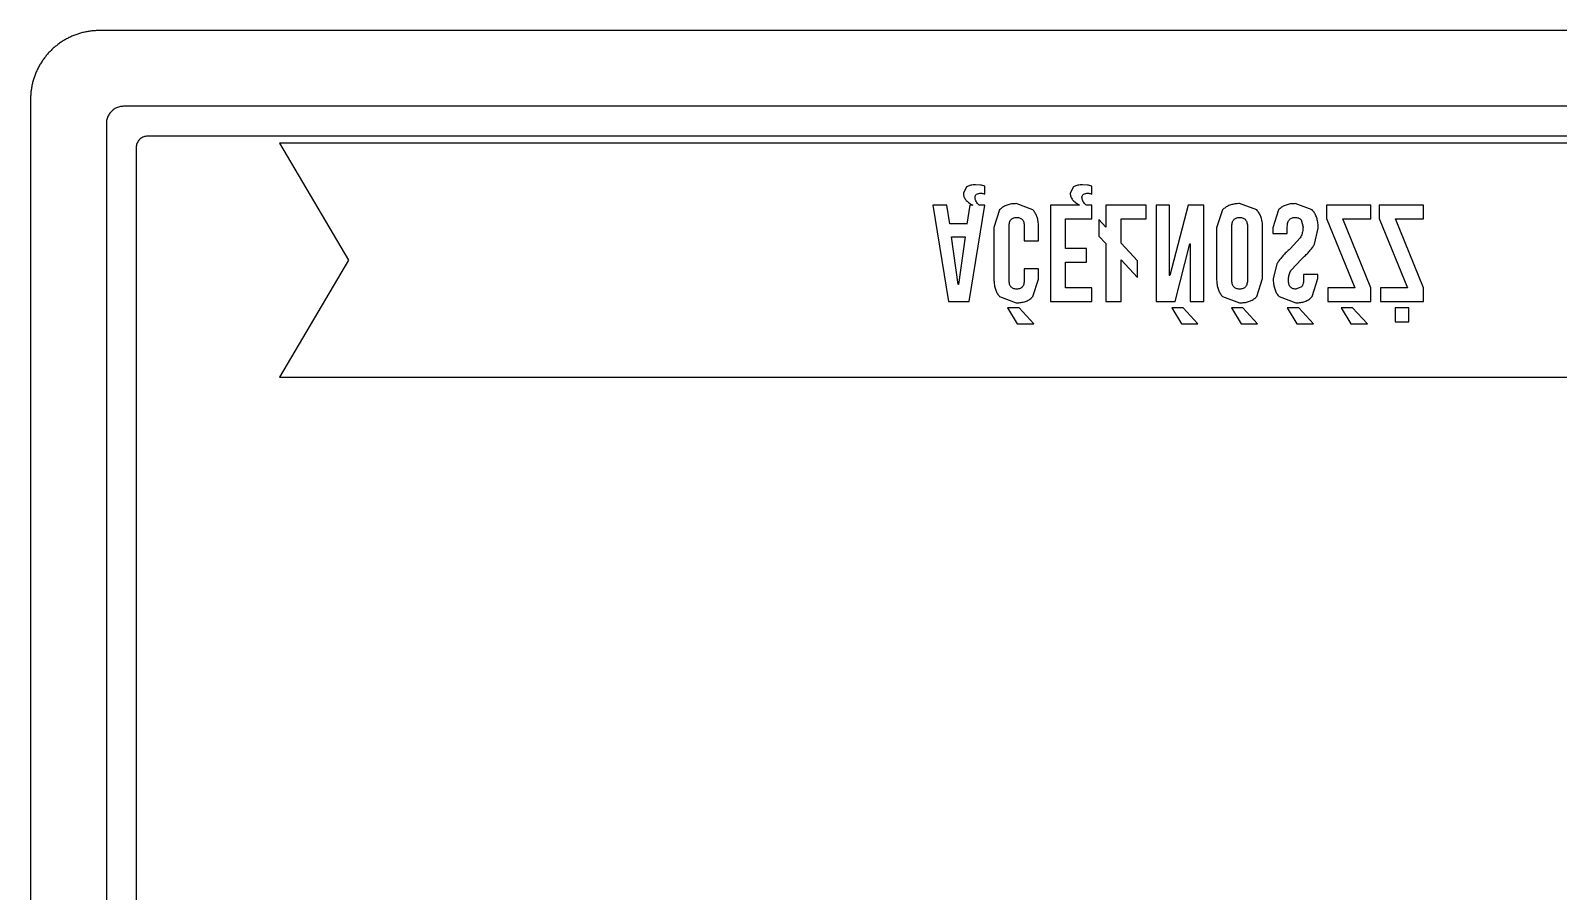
# Model space of a CAD drawing. Header units: millimetres. Extents: x 0 to 200, y 0 to 150.
# Drawn here: x 0 to 133.1, y 75 to 150 of the extents above; entities that cross this region are included whole.
import ezdxf

# ---------------------------------------------------------------- set-up
doc = ezdxf.new("R2010")
doc.units = ezdxf.units.MM
for name, color, linetype, lineweight in [('CUT_OUTER', 1, 'CONTINUOUS', 25), ('ENGRAVE_FILL', 8, 'CONTINUOUS', 25), ('ENGRAVE_VECTOR', 7, 'CONTINUOUS', 25)]:
    doc.layers.add(name, color=color, linetype=linetype, lineweight=lineweight)

msp = doc.modelspace()

# ---------------------------------------------------------------- linework, layer by layer
at = {"layer": 'CUT_OUTER'}
msp.add_lwpolyline([(194, 150), (6, 150), (5.905487, 149.999271), (5.811326, 149.997091), (5.717529, 149.99347), (5.624105, 149.98842), (5.531066, 149.98195), (5.438422, 149.974072), (5.346183, 149.964796), (5.254361, 149.954134), (5.162966, 149.942094), (5.072009, 149.928689), (4.9815, 149.913929), (4.891451, 149.897825), (4.801871, 149.880386), (4.712772, 149.861625), (4.624163, 149.841551), (4.536057, 149.820175), (4.448463, 149.797509), (4.361392, 149.773561), (4.274854, 149.748345), (4.188862, 149.721868), (4.103424, 149.694144), (4.018552, 149.665182), (3.934257, 149.634992), (3.850548, 149.603587), (3.767438, 149.570975), (3.684935, 149.537168), (3.603052, 149.502177), (3.521799, 149.466012), (3.441186, 149.428684), (3.361224, 149.390204), (3.281924, 149.350582), (3.203297, 149.309829), (3.125352, 149.267955), (3.048102, 149.224971), (2.971556, 149.180889), (2.895724, 149.135718), (2.820619, 149.089469), (2.74625, 149.042153), (2.672628, 148.993781), (2.599764, 148.944363), (2.527669, 148.89391), (2.456352, 148.842432), (2.385825, 148.789941), (2.316099, 148.736446), (2.247184, 148.681959), (2.17909, 148.62649), (2.111829, 148.570051), (2.045411, 148.51265), (1.979847, 148.4543), (1.915147, 148.395011), (1.851323, 148.334794), (1.788384, 148.273658), (1.726342, 148.211616), (1.665206, 148.148677), (1.604989, 148.084853), (1.5457, 148.020153), (1.48735, 147.954589), (1.429949, 147.888171), (1.37351, 147.82091), (1.318041, 147.752816), (1.263554, 147.683901), (1.210059, 147.614175), (1.157568, 147.543648), (1.10609, 147.472331), (1.055637, 147.400236), (1.006219, 147.327372), (0.957847, 147.25375), (0.910531, 147.179381), (0.864282, 147.104276), (0.819111, 147.028444), (0.775029, 146.951898), (0.732045, 146.874648), (0.690171, 146.796703), (0.649418, 146.718076), (0.609796, 146.638776), (0.571316, 146.558814), (0.533988, 146.478201), (0.497823, 146.396948), (0.462832, 146.315065), (0.429025, 146.232562), (0.396413, 146.149452), (0.365008, 146.065743), (0.334818, 145.981448), (0.305856, 145.896576), (0.278132, 145.811138), (0.251655, 145.725146), (0.226439, 145.638608), (0.202491, 145.551537), (0.179825, 145.463943), (0.158449, 145.375837), (0.138375, 145.287228), (0.119614, 145.198129), (0.102175, 145.108549), (0.086071, 145.0185), (0.071311, 144.927991), (0.057906, 144.837034), (0.045866, 144.745639), (0.035204, 144.653817), (0.025928, 144.561578), (0.01805, 144.468934), (0.01158, 144.375895), (0.00653, 144.282471), (0.002909, 144.188674), (0.000729, 144.094513), (0, 144), (0, 6)], dxfattribs=at)
at = {"layer": 'ENGRAVE_FILL'}
for points in [[(82.672, 135.832), (82.762375, 135.830125), (82.8415, 135.8245), (82.909375, 135.815125), (82.966, 135.802), (83.104, 135.76), (83.104, 136.432), (83.003875, 136.47025), (82.9075, 136.501), (82.814875, 136.52425), (82.726, 136.54), (82.288, 136.564), (82.181259, 136.56163), (82.079704, 136.554519), (81.983333, 136.542667), (81.892148, 136.526074), (81.806148, 136.504741), (81.725333, 136.478667), (81.649704, 136.447852), (81.579259, 136.412296), (81.514, 136.372), (81.232, 135.82), (81.235188, 135.744297), (81.24475, 135.670187), (81.260688, 135.597672), (81.283, 135.52675), (81.311688, 135.457422), (81.34675, 135.389688), (81.388188, 135.323547), (81.436, 135.259), (81.490188, 135.196047), (81.55075, 135.134688), (81.617688, 135.074922), (81.691, 135.01675), (81.770688, 134.960172), (81.85675, 134.905188), (81.949187, 134.851797), (82.048, 134.8), (81.784, 134.8), (81.544, 133.132), (81.544, 133.156), (80.044, 133.156), (79.804, 134.8), (78.58, 134.8), (79.948, 126.4), (81.736, 126.4), (83.104, 134.8), (82.612, 134.8), (82.536444, 134.867852), (82.469778, 134.938074), (82.412, 135.010667), (82.363111, 135.08563), (82.323111, 135.162963), (82.292, 135.242667), (82.269778, 135.324741), (82.256444, 135.409185), (82.252, 135.496), (82.2595, 135.569875), (82.282, 135.6355), (82.3195, 135.692875), (82.372, 135.742)], [(90.136, 127.6), (90.136, 129.82), (91.948, 129.82), (91.948, 131.02), (90.136, 131.02), (90.136, 133.6), (92.416, 133.6), (92.416, 134.8), (91.924, 134.8), (91.848444, 134.867852), (91.781778, 134.938074), (91.724, 135.010667), (91.675111, 135.08563), (91.635111, 135.162963), (91.604, 135.242667), (91.581778, 135.324741), (91.568444, 135.409185), (91.564, 135.496), (91.5715, 135.569875), (91.594, 135.6355), (91.6315, 135.692875), (91.684, 135.742), (91.984, 135.832), (92.074375, 135.830125), (92.1535, 135.8245), (92.221375, 135.815125), (92.278, 135.802), (92.416, 135.76), (92.416, 136.432), (92.315875, 136.47025), (92.2195, 136.501), (92.126875, 136.52425), (92.038, 136.54), (91.6, 136.564), (91.493259, 136.56163), (91.391704, 136.554519), (91.295333, 136.542667), (91.204148, 136.526074), (91.118148, 136.504741), (91.037333, 136.478667), (90.961704, 136.447852), (90.891259, 136.412296), (90.826, 136.372), (90.544, 135.82), (90.547187, 135.744297), (90.55675, 135.670187), (90.572688, 135.597672), (90.595, 135.52675), (90.623688, 135.457422), (90.65875, 135.389688), (90.700187, 135.323547), (90.748, 135.259), (90.802188, 135.196047), (90.86275, 135.134688), (90.929688, 135.074922), (91.003, 135.01675), (91.082687, 134.960172), (91.16875, 134.905188), (91.261188, 134.851797), (91.36, 134.8), (88.816, 134.8), (88.816, 126.4), (92.416, 126.4), (92.416, 127.6)], [(83.896, 132.856), (83.896, 128.344), (83.897537, 128.236037), (83.902148, 128.130815), (83.909833, 128.028333), (83.920593, 127.928593), (83.934426, 127.831593), (83.951333, 127.737333), (83.971315, 127.645815), (83.99437, 127.557037), (84.0205, 127.471), (84.049704, 127.387704), (84.081981, 127.307148), (84.117333, 127.229333), (84.155759, 127.154259), (84.197259, 127.081926), (84.241833, 127.012333), (84.289481, 126.945481), (84.340204, 126.88137), (84.394, 126.82), (85.84, 126.28), (85.949972, 126.281869), (86.05683, 126.287474), (86.160574, 126.296817), (86.261204, 126.309896), (86.35872, 126.326713), (86.453121, 126.347266), (86.544408, 126.371557), (86.632581, 126.399585), (86.71764, 126.431349), (86.799585, 126.466851), (86.878415, 126.50609), (86.954131, 126.549066), (87.026734, 126.595779), (87.096221, 126.646228), (87.162595, 126.700415), (87.225855, 126.758339), (87.286, 126.82), (87.784, 128.344), (87.784, 129.232), (86.536, 129.232), (86.536, 128.26), (86.533067, 128.159467), (86.524267, 128.065867), (86.5096, 127.9792), (86.489067, 127.899467), (86.462667, 127.826667), (86.4304, 127.7608), (86.392267, 127.701867), (86.348267, 127.649867), (86.2984, 127.6048), (86.242667, 127.566667), (86.181067, 127.535467), (86.1136, 127.5112), (86.040267, 127.493867), (85.961067, 127.483467), (85.876, 127.48), (85.790933, 127.483467), (85.711733, 127.493867), (85.6384, 127.5112), (85.570933, 127.535467), (85.509333, 127.566667), (85.4536, 127.6048), (85.403733, 127.649867), (85.359733, 127.701867), (85.3216, 127.7608), (85.289333, 127.826667), (85.262933, 127.899467), (85.2424, 127.9792), (85.227733, 128.065867), (85.218933, 128.159467), (85.216, 128.26), (85.216, 132.952), (85.218933, 133.050987), (85.227733, 133.143147), (85.2424, 133.22848), (85.262933, 133.306987), (85.289333, 133.378667), (85.3216, 133.44352), (85.359733, 133.501547), (85.403733, 133.552747), (85.4536, 133.59712), (85.509333, 133.634667), (85.570933, 133.665387), (85.6384, 133.68928), (85.711733, 133.706347), (85.790933, 133.716587), (85.876, 133.72), (85.961067, 133.716587), (86.040267, 133.706347), (86.1136, 133.68928), (86.181067, 133.665387), (86.242667, 133.634667), (86.2984, 133.59712), (86.348267, 133.552747), (86.392267, 133.501547), (86.4304, 133.44352), (86.462667, 133.378667), (86.489067, 133.306987), (86.5096, 133.22848), (86.524267, 133.143147), (86.533067, 133.050987), (86.536, 132.952), (86.536, 131.668), (87.784, 131.668), (87.784, 132.856), (87.782463, 132.963963), (87.777852, 133.069185), (87.770167, 133.171667), (87.759407, 133.271407), (87.745574, 133.368407), (87.728667, 133.462667), (87.708685, 133.554185), (87.68563, 133.642963), (87.6595, 133.729), (87.630296, 133.812296), (87.598019, 133.892852), (87.562667, 133.970667), (87.524241, 134.045741), (87.482741, 134.118074), (87.438167, 134.187667), (87.390519, 134.254519), (87.339796, 134.31863), (87.286, 134.38), (85.84, 134.92), (85.730028, 134.918131), (85.62317, 134.912526), (85.519426, 134.903183), (85.418796, 134.890104), (85.32128, 134.873287), (85.226879, 134.852734), (85.135592, 134.828443), (85.047419, 134.800415), (84.96236, 134.768651), (84.880415, 134.733149), (84.801585, 134.69391), (84.725869, 134.650934), (84.653266, 134.604221), (84.583779, 134.553772), (84.517405, 134.499585), (84.454145, 134.441661), (84.394, 134.38)], [(97.144, 133.6), (97.144, 134.8), (93.652, 134.8), (93.652, 132.88), (93.04, 133.54), (93.04, 132.1), (93.652, 131.44), (93.652, 126.4), (94.972, 126.4), (94.972, 130.024), (96.4, 128.5), (96.4, 129.94), (94.972, 131.464), (94.972, 133.6)], [(98.02, 126.4), (99.676, 126.4), (100.96, 131.428), (100.984, 131.428), (100.984, 126.4), (102.16, 126.4), (102.16, 134.8), (100.804, 134.8), (99.22, 128.668), (99.196, 128.668), (99.196, 134.8), (98.02, 134.8)], [(103.288, 132.808), (103.288, 128.392), (103.289593, 128.281407), (103.29437, 128.17363), (103.302333, 128.068667), (103.313481, 127.966519), (103.327815, 127.867185), (103.345333, 127.770667), (103.366037, 127.676963), (103.389926, 127.586074), (103.417, 127.498), (103.447259, 127.412741), (103.480704, 127.330296), (103.517333, 127.250667), (103.557148, 127.173852), (103.600148, 127.099852), (103.646333, 127.028667), (103.695704, 126.960296), (103.748259, 126.894741), (103.804, 126.832), (105.292, 126.28), (105.398593, 126.281704), (105.50237, 126.286815), (105.603333, 126.295333), (105.701481, 126.307259), (105.796815, 126.322593), (105.889333, 126.341333), (105.979037, 126.363481), (106.065926, 126.389037), (106.15, 126.418), (106.231259, 126.45037), (106.309704, 126.486148), (106.385333, 126.525333), (106.458148, 126.567926), (106.528148, 126.613926), (106.595333, 126.663333), (106.659704, 126.716148), (106.721259, 126.77237), (106.78, 126.832), (107.296, 128.392), (107.296, 132.808), (107.294407, 132.918593), (107.28963, 133.02637), (107.281667, 133.131333), (107.270519, 133.233481), (107.256185, 133.332815), (107.238667, 133.429333), (107.217963, 133.523037), (107.194074, 133.613926), (107.167, 133.702), (107.136741, 133.787259), (107.103296, 133.869704), (107.066667, 133.949333), (107.026852, 134.026148), (106.983852, 134.100148), (106.937667, 134.171333), (106.888296, 134.239704), (106.835741, 134.305259), (106.78, 134.368), (105.292, 134.92), (105.185407, 134.918296), (105.08163, 134.913185), (104.980667, 134.904667), (104.882519, 134.892741), (104.787185, 134.877407), (104.694667, 134.858667), (104.604963, 134.836519), (104.518074, 134.810963), (104.434, 134.782), (104.352741, 134.74963), (104.274296, 134.713852), (104.198667, 134.674667), (104.125852, 134.632074), (104.055852, 134.586074), (103.988667, 134.536667), (103.924296, 134.483852), (103.862741, 134.42763), (103.804, 134.368)], [(108.196, 132.808), (108.196, 132.328), (109.444, 132.328), (109.444, 132.904), (109.44704, 133.009173), (109.45616, 133.107093), (109.47136, 133.19776), (109.49264, 133.281173), (109.52, 133.357333), (109.55344, 133.42624), (109.59296, 133.487893), (109.63856, 133.542293), (109.69024, 133.58944), (109.748, 133.629333), (109.81184, 133.661973), (109.88176, 133.68736), (109.95776, 133.705493), (110.03984, 133.716373), (110.128, 133.72), (110.2355, 133.7145), (110.334, 133.698), (110.4235, 133.6705), (110.504, 133.632), (110.5755, 133.5825), (110.638, 133.522), (110.812, 132.88), (110.8096, 132.77566), (110.8024, 132.67384), (110.7904, 132.57454), (110.7736, 132.47776), (110.752, 132.3835), (110.7256, 132.29176), (110.6944, 132.20254), (110.6584, 132.11584), (110.6176, 132.03166), (110.572, 131.95), (109.684, 130.984), (109.594852, 130.904426), (109.508741, 130.825704), (109.425667, 130.747833), (109.34563, 130.670815), (109.26863, 130.594648), (109.194667, 130.519333), (109.123741, 130.44487), (109.055852, 130.371259), (108.991, 130.2985), (108.929185, 130.226593), (108.870407, 130.155537), (108.814667, 130.085333), (108.761963, 130.015981), (108.712296, 129.947481), (108.665667, 129.879833), (108.622074, 129.813037), (108.581519, 129.747093), (108.544, 129.682), (108.22, 128.368), (108.221556, 128.258722), (108.226222, 128.152222), (108.234, 128.0485), (108.244889, 127.947556), (108.258889, 127.849389), (108.276, 127.754), (108.296222, 127.661389), (108.319556, 127.571556), (108.346, 127.4845), (108.375556, 127.400222), (108.408222, 127.318722), (108.444, 127.24), (108.482889, 127.164056), (108.524889, 127.090889), (108.57, 127.0205), (108.618222, 126.952889), (108.669556, 126.888056), (108.724, 126.826), (110.188, 126.28), (110.297931, 126.281889), (110.404664, 126.287557), (110.508201, 126.297003), (110.60854, 126.310228), (110.705682, 126.327232), (110.799626, 126.348014), (110.890374, 126.372574), (110.977924, 126.400913), (111.062277, 126.433031), (111.143433, 126.468927), (111.221391, 126.508602), (111.296152, 126.552055), (111.367716, 126.599287), (111.436083, 126.650298), (111.501253, 126.705087), (111.563225, 126.763654), (111.622, 126.826), (112.108, 128.392), (112.108, 128.74), (110.86, 128.74), (110.86, 128.308), (110.856571, 128.189347), (110.846286, 128.080245), (110.829143, 127.980694), (110.805143, 127.890694), (110.774286, 127.810245), (110.736571, 127.739347), (110.692, 127.678), (110.2, 127.48), (110.114933, 127.483573), (110.035733, 127.494293), (109.9624, 127.51216), (109.894933, 127.537173), (109.833333, 127.569333), (109.7776, 127.60864), (109.727733, 127.655093), (109.683733, 127.708693), (109.6456, 127.76944), (109.613333, 127.837333), (109.586933, 127.912373), (109.5664, 127.99456), (109.551733, 128.083893), (109.542933, 128.180373), (109.54, 128.284), (109.54246, 128.3746), (109.54984, 128.464), (109.56214, 128.5522), (109.57936, 128.6392), (109.6015, 128.725), (109.62856, 128.8096), (109.66054, 128.893), (109.69744, 128.9752), (109.73926, 129.0562), (109.786, 129.136), (110.68, 130.096), (110.770407, 130.175593), (110.85763, 130.25437), (110.941667, 130.332333), (111.022519, 130.409481), (111.100185, 130.485815), (111.174667, 130.561333), (111.245963, 130.636037), (111.314074, 130.709926), (111.379, 130.783), (111.440741, 130.855259), (111.499296, 130.926704), (111.554667, 130.997333), (111.606852, 131.067148), (111.655852, 131.136148), (111.701667, 131.204333), (111.744296, 131.271704), (111.783741, 131.338259), (111.82, 131.404), (112.132, 132.784), (112.130426, 132.897185), (112.125704, 133.007407), (112.117833, 133.114667), (112.106815, 133.218963), (112.092648, 133.320296), (112.075333, 133.418667), (112.05487, 133.514074), (112.031259, 133.606519), (112.0045, 133.696), (111.974593, 133.782519), (111.941537, 133.866074), (111.905333, 133.946667), (111.865981, 134.024296), (111.823481, 134.098963), (111.777833, 134.170667), (111.729037, 134.239407), (111.677093, 134.305185), (111.622, 134.368), (110.14, 134.92), (110.028678, 134.918111), (109.920595, 134.912443), (109.815751, 134.902997), (109.714145, 134.889772), (109.615779, 134.872768), (109.520651, 134.851986), (109.428761, 134.827426), (109.340111, 134.799087), (109.254699, 134.766969), (109.172526, 134.731073), (109.093592, 134.691398), (109.017896, 134.647945), (108.945439, 134.600713), (108.876221, 134.549702), (108.810242, 134.494913), (108.747502, 134.436346), (108.688, 134.374)], [(112.864, 133.624), (115.312, 127.6), (112.984, 127.6), (112.984, 126.4), (116.728, 126.4), (116.728, 127.576), (114.28, 133.6), (116.728, 133.6), (116.728, 134.8), (112.864, 134.8)], [(117.448, 133.624), (119.896, 127.6), (117.568, 127.6), (117.568, 126.4), (121.312, 126.4), (121.312, 127.576), (118.864, 133.6), (121.312, 133.6), (121.312, 134.8), (117.448, 134.8)], [(105.976, 132.892), (105.976, 128.308), (105.973328, 128.207734), (105.965312, 128.113938), (105.951953, 128.026609), (105.93325, 127.94575), (105.909203, 127.871359), (105.879812, 127.803438), (105.845078, 127.741984), (105.805, 127.687), (105.759578, 127.638484), (105.708812, 127.596438), (105.652703, 127.560859), (105.59125, 127.53175), (105.524453, 127.509109), (105.452312, 127.492938), (105.374828, 127.483234), (105.292, 127.48), (105.209172, 127.483234), (105.131687, 127.492938), (105.059547, 127.509109), (104.99275, 127.53175), (104.931297, 127.560859), (104.875187, 127.596438), (104.824422, 127.638484), (104.779, 127.687), (104.738922, 127.741984), (104.704187, 127.803438), (104.674797, 127.871359), (104.65075, 127.94575), (104.632047, 128.026609), (104.618687, 128.113938), (104.610672, 128.207734), (104.608, 128.308), (104.608, 132.892), (104.610672, 132.992266), (104.618687, 133.086062), (104.632047, 133.173391), (104.65075, 133.25425), (104.674797, 133.328641), (104.704187, 133.396563), (104.738922, 133.458016), (104.779, 133.513), (104.824422, 133.561516), (104.875187, 133.603563), (104.931297, 133.639141), (104.99275, 133.66825), (105.059547, 133.690891), (105.131687, 133.707063), (105.209172, 133.716766), (105.292, 133.72), (105.374828, 133.716766), (105.452312, 133.707063), (105.524453, 133.690891), (105.59125, 133.66825), (105.652703, 133.639141), (105.708812, 133.603563), (105.759578, 133.561516), (105.805, 133.513), (105.845078, 133.458016), (105.879812, 133.396563), (105.909203, 133.328641), (105.93325, 133.25425), (105.951953, 133.173391), (105.965312, 133.086063), (105.973328, 132.992266)], [(81.388, 132.016), (80.8, 127.864), (80.776, 127.864), (80.2, 132.016)], [(85.924, 124.456), (87.364, 124.456), (86.08, 125.836), (85.084, 125.836)], [(100.216, 124.456), (101.656, 124.456), (100.372, 125.836), (99.376, 125.836)], [(105.412, 124.456), (106.852, 124.456), (105.568, 125.836), (104.572, 125.836)], [(110.284, 124.456), (111.724, 124.456), (110.44, 125.836), (109.444, 125.836)], [(114.976, 124.456), (116.416, 124.456), (115.132, 125.836), (114.136, 125.836)], [(118.84, 124.612), (120.04, 124.612), (120.04, 125.836), (118.84, 125.836)]]:
    msp.add_lwpolyline(points, close=True, dxfattribs=at)
at = {"layer": 'ENGRAVE_VECTOR'}
for points in [[(191.9, 143.4), (8.1, 143.4), (8.008668, 143.397261), (7.918778, 143.389148), (7.830486, 143.375819), (7.743949, 143.357431), (7.659326, 143.334141), (7.576774, 143.306107), (7.496449, 143.273486), (7.418509, 143.236435), (7.343111, 143.195111), (7.270413, 143.149672), (7.200572, 143.100276), (7.133745, 143.047078), (7.070089, 142.990237), (7.009763, 142.929911), (6.952922, 142.866255), (6.899724, 142.799428), (6.850328, 142.729587), (6.804889, 142.656889), (6.763565, 142.581491), (6.726514, 142.503551), (6.693893, 142.423226), (6.665859, 142.340674), (6.642569, 142.256051), (6.624181, 142.169514), (6.610852, 142.081222), (6.602739, 141.991332), (6.6, 141.9), (6.6, 8.1)], [(189.8, 140.8), (10.2, 140.8), (10.109022, 140.795911), (10.020324, 140.783879), (9.934259, 140.764259), (9.851182, 140.737405), (9.771447, 140.703669), (9.695407, 140.663407), (9.623417, 140.616973), (9.55583, 140.564719), (9.493, 140.507), (9.435281, 140.44417), (9.383027, 140.376583), (9.336593, 140.304593), (9.296331, 140.228553), (9.262595, 140.148818), (9.235741, 140.065741), (9.216121, 139.979676), (9.204089, 139.890978), (9.2, 139.8), (9.2, 10.2)]]:
    msp.add_lwpolyline(points, dxfattribs=at)
msp.add_lwpolyline([(21.68, 119.8), (178.32, 119.8), (172.32, 130), (178.32, 140.2), (21.68, 140.2), (27.68, 130)], close=True, dxfattribs=at)

doc.saveas('drawing.dxf')
